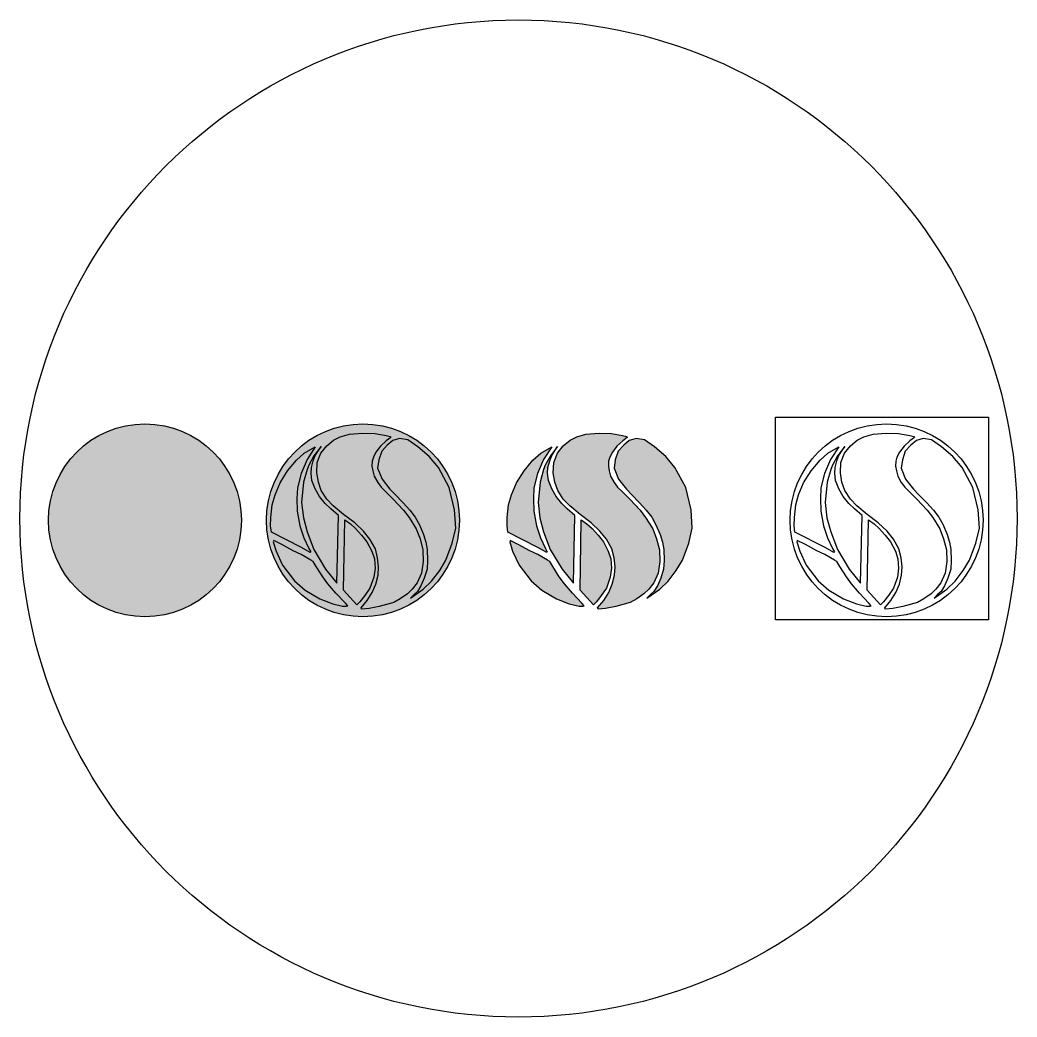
# Paper-space layout 'Layout1' of a CAD drawing. Header units: metres. Extents: x 57.4 to 87.4, y 92.7 to 122.7.
# The model-space entities are those that its viewports show. They can reach past a viewport. Long polylines and large blocks are cut down to what shows.
import ezdxf

# ---------------------------------------------------------------- set-up
doc = ezdxf.new("R2010")
doc.units = ezdxf.units.M
doc.layers.add('AAA-VECTOR', color=255, linetype='Continuous', lineweight=30)

msp = doc.modelspace()

# ---------------------------------------------------------------- hatches: boundary and pattern name
at = {"layer": 'AAA-VECTOR'}
h = msp.add_hatch(color=7, dxfattribs=at)
h.dxf.hatch_style = 1
h.paths.add_polyline_path([(-33817.417543, 17773.72605, 1), (-33817.403286, 17773.72605, 1)])
h = msp.add_hatch(color=255, dxfattribs=at)
h.dxf.hatch_style = 1
h.paths.add_polyline_path([(-33817.401436, 17773.72605, 1), (-33817.387179, 17773.72605, 1)])
at = {"layer": 'AAA-VECTOR', "true_color": 0x45a8ad}
h = msp.add_hatch(color=135, dxfattribs=at)
h.dxf.hatch_style = 1
h.paths.add_polyline_path([(-33817.392072, 17773.727617), (-33817.392588, 17773.728129), (-33817.392964, 17773.728493), (-33817.393216, 17773.728856), (-33817.393479, 17773.729311), (-33817.393585, 17773.729704), (-33817.393649, 17773.73006), (-33817.393628, 17773.730424), (-33817.393539, 17773.730714), (-33817.393355, 17773.731093), (-33817.393013, 17773.731538), (-33817.392588, 17773.731924), (-33817.392248, 17773.732162), (-33817.392284, 17773.732253), (-33817.392598, 17773.73232), (-33817.393419, 17773.732471), (-33817.394338, 17773.732484), (-33817.395303, 17773.732412), (-33817.395986, 17773.732228), (-33817.396478, 17773.731966), (-33817.39698, 17773.731556), (-33817.397406, 17773.731019), (-33817.397684, 17773.730315), (-33817.397723, 17773.729553), (-33817.397603, 17773.728869), (-33817.397388, 17773.728259), (-33817.396982, 17773.72761), (-33817.396505, 17773.727124), (-33817.395732, 17773.726482), (-33817.394918, 17773.725862), (-33817.394272, 17773.725261), (-33817.39379, 17773.724666), (-33817.393389, 17773.723934), (-33817.39322, 17773.723287), (-33817.393151, 17773.722624), (-33817.393191, 17773.722006), (-33817.393362, 17773.721324), (-33817.393618, 17773.720721), (-33817.393995, 17773.720115), (-33817.394442, 17773.719579), (-33817.394404, 17773.719494), (-33817.393851, 17773.719545), (-33817.393109, 17773.719674), (-33817.392032, 17773.719987), (-33817.391554, 17773.72025), (-33817.391017, 17773.720609), (-33817.39066, 17773.72097), (-33817.390298, 17773.721436), (-33817.389973, 17773.722146), (-33817.389851, 17773.723017), (-33817.38988, 17773.723881), (-33817.39009, 17773.724687), (-33817.390374, 17773.725426), (-33817.390893, 17773.726266), (-33817.391305, 17773.726804)])
at = {"layer": 'AAA-VECTOR', "true_color": 0x004e54}
h = msp.add_hatch(color=138, dxfattribs=at)
h.dxf.hatch_style = 1
h.paths.add_polyline_path([(-33817.387927, 17773.72847), (-33817.388725, 17773.729946), (-33817.389404, 17773.730764), (-33817.390242, 17773.731482), (-33817.390981, 17773.732), (-33817.391596, 17773.732089), (-33817.392106, 17773.731956), (-33817.392506, 17773.731595), (-33817.392922, 17773.731156), (-33817.393142, 17773.730513), (-33817.39322, 17773.729916), (-33817.392899, 17773.729093), (-33817.392318, 17773.728347), (-33817.391937, 17773.727966), (-33817.391343, 17773.727349), (-33817.390844, 17773.72681), (-33817.390447, 17773.72628), (-33817.390131, 17773.725717), (-33817.38983, 17773.724997), (-33817.389654, 17773.724436), (-33817.389558, 17773.72389), (-33817.389525, 17773.723074), (-33817.38957, 17773.722446), (-33817.38978, 17773.721765), (-33817.390019, 17773.72122), (-33817.390277, 17773.720793), (-33817.390509, 17773.720585), (-33817.390795, 17773.720304), (-33817.389855, 17773.720952), (-33817.389234, 17773.721564), (-33817.388636, 17773.722338), (-33817.388177, 17773.723113), (-33817.387712, 17773.724373), (-33817.38745, 17773.725477), (-33817.387542, 17773.726836)])
at = {"layer": 'AAA-VECTOR', "true_color": 0x45a8ad}
h = msp.add_hatch(color=135, dxfattribs=at)
h.dxf.hatch_style = 1
h.paths.add_polyline_path([(-33817.374598, 17773.727617), (-33817.375114, 17773.728129), (-33817.37549, 17773.728493), (-33817.375742, 17773.728856), (-33817.376005, 17773.729311), (-33817.376111, 17773.729704), (-33817.376174, 17773.73006), (-33817.376153, 17773.730424), (-33817.376065, 17773.730714), (-33817.375881, 17773.731093), (-33817.375538, 17773.731538), (-33817.375114, 17773.731924), (-33817.374774, 17773.732162), (-33817.37481, 17773.732253), (-33817.375123, 17773.73232), (-33817.375944, 17773.732471), (-33817.376864, 17773.732484), (-33817.377829, 17773.732412), (-33817.378512, 17773.732228), (-33817.379004, 17773.731966), (-33817.379505, 17773.731556), (-33817.379932, 17773.731019), (-33817.38021, 17773.730315), (-33817.380249, 17773.729553), (-33817.380129, 17773.728869), (-33817.379913, 17773.728259), (-33817.379507, 17773.72761), (-33817.37903, 17773.727124), (-33817.378258, 17773.726482), (-33817.377443, 17773.725862), (-33817.376798, 17773.725261), (-33817.376316, 17773.724666), (-33817.375915, 17773.723934), (-33817.375746, 17773.723287), (-33817.375676, 17773.722624), (-33817.375717, 17773.722006), (-33817.375888, 17773.721324), (-33817.376143, 17773.720721), (-33817.376521, 17773.720115), (-33817.376968, 17773.719579), (-33817.37693, 17773.719494), (-33817.376377, 17773.719545), (-33817.375634, 17773.719674), (-33817.374558, 17773.719987), (-33817.374079, 17773.72025), (-33817.373543, 17773.720609), (-33817.373186, 17773.72097), (-33817.372824, 17773.721436), (-33817.372498, 17773.722146), (-33817.372377, 17773.723017), (-33817.372405, 17773.723881), (-33817.372616, 17773.724687), (-33817.372899, 17773.725426), (-33817.373419, 17773.726266), (-33817.373831, 17773.726804)])
at = {"layer": 'AAA-VECTOR', "true_color": 0x004e54}
h = msp.add_hatch(color=138, dxfattribs=at)
h.dxf.hatch_style = 1
h.paths.add_polyline_path([(-33817.370453, 17773.72847), (-33817.371251, 17773.729946), (-33817.37193, 17773.730764), (-33817.372768, 17773.731482), (-33817.373506, 17773.732), (-33817.374121, 17773.732089), (-33817.374632, 17773.731956), (-33817.375032, 17773.731595), (-33817.375448, 17773.731156), (-33817.375668, 17773.730513), (-33817.375746, 17773.729916), (-33817.375424, 17773.729093), (-33817.374843, 17773.728347), (-33817.374463, 17773.727966), (-33817.373869, 17773.727349), (-33817.373369, 17773.72681), (-33817.372973, 17773.72628), (-33817.372656, 17773.725717), (-33817.372356, 17773.724997), (-33817.37218, 17773.724436), (-33817.372083, 17773.72389), (-33817.37205, 17773.723074), (-33817.372096, 17773.722446), (-33817.372305, 17773.721765), (-33817.372545, 17773.72122), (-33817.372803, 17773.720793), (-33817.373034, 17773.720585), (-33817.373321, 17773.720304), (-33817.372381, 17773.720952), (-33817.37176, 17773.721564), (-33817.371162, 17773.722338), (-33817.370703, 17773.723113), (-33817.370238, 17773.724373), (-33817.369975, 17773.725477), (-33817.370068, 17773.726836)])
at = {"layer": 'AAA-VECTOR', "true_color": 0x8dc04e}
h = msp.add_hatch(color=73, dxfattribs=at)
h.dxf.hatch_style = 1
h.paths.add_polyline_path([(-33817.397757, 17773.722644), (-33817.397985, 17773.723002), (-33817.398158, 17773.723113), (-33817.398862, 17773.723526), (-33817.399458, 17773.723803), (-33817.400305, 17773.724264), (-33817.400901, 17773.724555), (-33817.400935, 17773.724473), (-33817.400725, 17773.723776), (-33817.400244, 17773.722734), (-33817.399363, 17773.721576), (-33817.398567, 17773.720884), (-33817.397488, 17773.720245), (-33817.396533, 17773.719878), (-33817.395806, 17773.719718), (-33817.395521, 17773.719696), (-33817.395435, 17773.719722), (-33817.395606, 17773.719938), (-33817.396306, 17773.72067), (-33817.396891, 17773.72136), (-33817.397273, 17773.72187)])
h.paths.add_polyline_path([(-33817.399164, 17773.726731), (-33817.399188, 17773.727653), (-33817.399152, 17773.728453), (-33817.398883, 17773.72952), (-33817.39844, 17773.730556), (-33817.397828, 17773.731474), (-33817.398644, 17773.731024), (-33817.399224, 17773.730486), (-33817.399877, 17773.729715), (-33817.400432, 17773.728816), (-33817.400804, 17773.727936), (-33817.401019, 17773.727191), (-33817.401121, 17773.726258), (-33817.401126, 17773.725631), (-33817.401075, 17773.725166), (-33817.398851, 17773.724035), (-33817.398203, 17773.723667), (-33817.39816, 17773.723723), (-33817.398294, 17773.723958), (-33817.398673, 17773.724756), (-33817.398969, 17773.725647)])
h.paths.add_polyline_path([(-33817.39612, 17773.726419), (-33817.396686, 17773.726888), (-33817.39709, 17773.727291), (-33817.397509, 17773.727805), (-33817.397833, 17773.728373), (-33817.398077, 17773.728993), (-33817.39814, 17773.729539), (-33817.39811, 17773.729958), (-33817.397983, 17773.730446), (-33817.397837, 17773.730828), (-33817.397398, 17773.731495), (-33817.397929, 17773.730809), (-33817.398308, 17773.730123), (-33817.398432, 17773.729797), (-33817.398699, 17773.728859), (-33817.398846, 17773.727376), (-33817.39871, 17773.726246), (-33817.39843, 17773.725199), (-33817.397936, 17773.723901), (-33817.397071, 17773.722444), (-33817.396226, 17773.721404)])
h.paths.add_polyline_path([(-33817.393659, 17773.723777), (-33817.39401, 17773.724461), (-33817.394402, 17773.724962), (-33817.394856, 17773.725439), (-33817.395231, 17773.725785), (-33817.395651, 17773.726078), (-33817.395733, 17773.72088), (-33817.394756, 17773.719796), (-33817.394529, 17773.720033), (-33817.39417, 17773.720492), (-33817.393787, 17773.721027), (-33817.393504, 17773.721856), (-33817.393415, 17773.72251), (-33817.393463, 17773.723196)])
h = msp.add_hatch(color=73, dxfattribs=at)
h.dxf.hatch_style = 1
h.paths.add_polyline_path([(-33817.380282, 17773.722644), (-33817.38051, 17773.723002), (-33817.380683, 17773.723113), (-33817.381388, 17773.723526), (-33817.381984, 17773.723803), (-33817.382831, 17773.724264), (-33817.383427, 17773.724555), (-33817.383461, 17773.724473), (-33817.383251, 17773.723776), (-33817.38277, 17773.722734), (-33817.381889, 17773.721576), (-33817.381093, 17773.720884), (-33817.380013, 17773.720245), (-33817.379059, 17773.719878), (-33817.378332, 17773.719718), (-33817.378047, 17773.719696), (-33817.377961, 17773.719722), (-33817.378132, 17773.719938), (-33817.378832, 17773.72067), (-33817.379416, 17773.72136), (-33817.379799, 17773.72187)])
h.paths.add_polyline_path([(-33817.381689, 17773.726731), (-33817.381713, 17773.727653), (-33817.381678, 17773.728453), (-33817.381409, 17773.72952), (-33817.380966, 17773.730556), (-33817.380354, 17773.731474), (-33817.38117, 17773.731024), (-33817.38175, 17773.730486), (-33817.382403, 17773.729715), (-33817.382958, 17773.728816), (-33817.383329, 17773.727936), (-33817.383544, 17773.727191), (-33817.383647, 17773.726258), (-33817.383651, 17773.725631), (-33817.383601, 17773.725166), (-33817.381377, 17773.724035), (-33817.380729, 17773.723667), (-33817.380686, 17773.723723), (-33817.38082, 17773.723958), (-33817.381199, 17773.724756), (-33817.381495, 17773.725647)])
h.paths.add_polyline_path([(-33817.378645, 17773.726419), (-33817.379211, 17773.726888), (-33817.379616, 17773.727291), (-33817.380035, 17773.727805), (-33817.380359, 17773.728373), (-33817.380603, 17773.728993), (-33817.380666, 17773.729539), (-33817.380635, 17773.729958), (-33817.380509, 17773.730446), (-33817.380362, 17773.730828), (-33817.379923, 17773.731495), (-33817.380454, 17773.730809), (-33817.380833, 17773.730123), (-33817.380958, 17773.729797), (-33817.381225, 17773.728859), (-33817.381372, 17773.727376), (-33817.381236, 17773.726246), (-33817.380956, 17773.725199), (-33817.380462, 17773.723901), (-33817.379597, 17773.722444), (-33817.378752, 17773.721404)])
h.paths.add_polyline_path([(-33817.376185, 17773.723777), (-33817.376536, 17773.724461), (-33817.376927, 17773.724962), (-33817.377382, 17773.725439), (-33817.377756, 17773.725785), (-33817.378177, 17773.726078), (-33817.378259, 17773.72088), (-33817.377281, 17773.719796), (-33817.377054, 17773.720033), (-33817.376696, 17773.720492), (-33817.376313, 17773.721027), (-33817.37603, 17773.721856), (-33817.37594, 17773.72251), (-33817.375989, 17773.723196)])

# ---------------------------------------------------------------- linework, layer by layer
at = {"layer": 'AAA-VECTOR'}
msp.add_lwpolyline([(-33817.363837, 17773.733683), (-33817.348082, 17773.733683), (-33817.348082, 17773.718689), (-33817.363837, 17773.718689)], close=True, dxfattribs=at)
at = {"layer": 'AAA-VECTOR', "flags": 128}
for points in [[(-33817.394404, 17773.719494), (-33817.394442, 17773.719579), (-33817.393995, 17773.720115), (-33817.393618, 17773.720721), (-33817.393362, 17773.721324), (-33817.393191, 17773.722006), (-33817.393151, 17773.722624), (-33817.39322, 17773.723287), (-33817.393389, 17773.723934), (-33817.39379, 17773.724666), (-33817.394272, 17773.725261), (-33817.394918, 17773.725862), (-33817.395732, 17773.726482), (-33817.396505, 17773.727124), (-33817.396982, 17773.72761), (-33817.397388, 17773.728259), (-33817.397603, 17773.728869), (-33817.397723, 17773.729553), (-33817.397684, 17773.730315), (-33817.397406, 17773.731019), (-33817.39698, 17773.731556), (-33817.396478, 17773.731966), (-33817.395986, 17773.732228), (-33817.395303, 17773.732412), (-33817.394338, 17773.732484), (-33817.393419, 17773.732471), (-33817.392598, 17773.73232), (-33817.392284, 17773.732253), (-33817.392248, 17773.732162), (-33817.392588, 17773.731924), (-33817.393013, 17773.731538), (-33817.393355, 17773.731093), (-33817.393539, 17773.730714), (-33817.393628, 17773.730424), (-33817.393649, 17773.73006), (-33817.393585, 17773.729704), (-33817.393479, 17773.729311), (-33817.393216, 17773.728856), (-33817.392964, 17773.728493), (-33817.392588, 17773.728129), (-33817.392072, 17773.727617), (-33817.391305, 17773.726804), (-33817.390893, 17773.726266), (-33817.390374, 17773.725426), (-33817.39009, 17773.724687), (-33817.38988, 17773.723881), (-33817.389851, 17773.723017), (-33817.389973, 17773.722146), (-33817.390298, 17773.721436), (-33817.39066, 17773.72097), (-33817.391017, 17773.720609), (-33817.391554, 17773.72025), (-33817.392032, 17773.719987), (-33817.393109, 17773.719674), (-33817.393851, 17773.719545)], [(-33817.390795, 17773.720304), (-33817.389855, 17773.720952), (-33817.389234, 17773.721564), (-33817.388636, 17773.722338), (-33817.388177, 17773.723113), (-33817.387712, 17773.724373), (-33817.38745, 17773.725477), (-33817.387542, 17773.726836), (-33817.387927, 17773.72847), (-33817.388725, 17773.729946), (-33817.389404, 17773.730764), (-33817.390242, 17773.731482), (-33817.390981, 17773.732), (-33817.391596, 17773.732089), (-33817.392106, 17773.731956), (-33817.392506, 17773.731595), (-33817.392922, 17773.731156), (-33817.393142, 17773.730513), (-33817.39322, 17773.729916), (-33817.392899, 17773.729093), (-33817.392318, 17773.728347), (-33817.391937, 17773.727966), (-33817.391343, 17773.727349), (-33817.390844, 17773.72681), (-33817.390447, 17773.72628), (-33817.390131, 17773.725717), (-33817.38983, 17773.724997), (-33817.389654, 17773.724436), (-33817.389558, 17773.72389), (-33817.389525, 17773.723074), (-33817.38957, 17773.722446), (-33817.38978, 17773.721765), (-33817.390019, 17773.72122), (-33817.390277, 17773.720793), (-33817.390509, 17773.720585)], [(-33817.37693, 17773.719494), (-33817.376968, 17773.719579), (-33817.376521, 17773.720115), (-33817.376143, 17773.720721), (-33817.375888, 17773.721324), (-33817.375717, 17773.722006), (-33817.375676, 17773.722624), (-33817.375746, 17773.723287), (-33817.375915, 17773.723934), (-33817.376316, 17773.724666), (-33817.376798, 17773.725261), (-33817.377443, 17773.725862), (-33817.378258, 17773.726482), (-33817.37903, 17773.727124), (-33817.379507, 17773.72761), (-33817.379913, 17773.728259), (-33817.380129, 17773.728869), (-33817.380249, 17773.729553), (-33817.38021, 17773.730315), (-33817.379932, 17773.731019), (-33817.379505, 17773.731556), (-33817.379004, 17773.731966), (-33817.378512, 17773.732228), (-33817.377829, 17773.732412), (-33817.376864, 17773.732484), (-33817.375944, 17773.732471), (-33817.375123, 17773.73232), (-33817.37481, 17773.732253), (-33817.374774, 17773.732162), (-33817.375114, 17773.731924), (-33817.375538, 17773.731538), (-33817.375881, 17773.731093), (-33817.376065, 17773.730714), (-33817.376153, 17773.730424), (-33817.376174, 17773.73006), (-33817.376111, 17773.729704), (-33817.376005, 17773.729311), (-33817.375742, 17773.728856), (-33817.37549, 17773.728493), (-33817.375114, 17773.728129), (-33817.374598, 17773.727617), (-33817.373831, 17773.726804), (-33817.373419, 17773.726266), (-33817.372899, 17773.725426), (-33817.372616, 17773.724687), (-33817.372405, 17773.723881), (-33817.372377, 17773.723017), (-33817.372498, 17773.722146), (-33817.372824, 17773.721436), (-33817.373186, 17773.72097), (-33817.373543, 17773.720609), (-33817.374079, 17773.72025), (-33817.374558, 17773.719987), (-33817.375634, 17773.719674), (-33817.376377, 17773.719545)], [(-33817.373321, 17773.720304), (-33817.372381, 17773.720952), (-33817.37176, 17773.721564), (-33817.371162, 17773.722338), (-33817.370703, 17773.723113), (-33817.370238, 17773.724373), (-33817.369975, 17773.725477), (-33817.370068, 17773.726836), (-33817.370453, 17773.72847), (-33817.371251, 17773.729946), (-33817.37193, 17773.730764), (-33817.372768, 17773.731482), (-33817.373506, 17773.732), (-33817.374121, 17773.732089), (-33817.374632, 17773.731956), (-33817.375032, 17773.731595), (-33817.375448, 17773.731156), (-33817.375668, 17773.730513), (-33817.375746, 17773.729916), (-33817.375424, 17773.729093), (-33817.374843, 17773.728347), (-33817.374463, 17773.727966), (-33817.373869, 17773.727349), (-33817.373369, 17773.72681), (-33817.372973, 17773.72628), (-33817.372656, 17773.725717), (-33817.372356, 17773.724997), (-33817.37218, 17773.724436), (-33817.372083, 17773.72389), (-33817.37205, 17773.723074), (-33817.372096, 17773.722446), (-33817.372305, 17773.721765), (-33817.372545, 17773.72122), (-33817.372803, 17773.720793), (-33817.373034, 17773.720585)], [(-33817.355716, 17773.719494), (-33817.355754, 17773.719579), (-33817.355307, 17773.720115), (-33817.35493, 17773.720721), (-33817.354674, 17773.721324), (-33817.354504, 17773.722006), (-33817.354463, 17773.722624), (-33817.354532, 17773.723287), (-33817.354701, 17773.723934), (-33817.355102, 17773.724666), (-33817.355584, 17773.725261), (-33817.35623, 17773.725862), (-33817.357044, 17773.726482), (-33817.357817, 17773.727124), (-33817.358294, 17773.72761), (-33817.3587, 17773.728259), (-33817.358916, 17773.728869), (-33817.359035, 17773.729553), (-33817.358996, 17773.730315), (-33817.358718, 17773.731019), (-33817.358292, 17773.731556), (-33817.357791, 17773.731966), (-33817.357298, 17773.732228), (-33817.356615, 17773.732412), (-33817.35565, 17773.732484), (-33817.354731, 17773.732471), (-33817.35391, 17773.73232), (-33817.353596, 17773.732253), (-33817.35356, 17773.732162), (-33817.3539, 17773.731924), (-33817.354325, 17773.731538), (-33817.354667, 17773.731093), (-33817.354851, 17773.730714), (-33817.35494, 17773.730424), (-33817.354961, 17773.73006), (-33817.354897, 17773.729704), (-33817.354791, 17773.729311), (-33817.354529, 17773.728856), (-33817.354276, 17773.728493), (-33817.3539, 17773.728129), (-33817.353385, 17773.727617), (-33817.352618, 17773.726804), (-33817.352205, 17773.726266), (-33817.351686, 17773.725426), (-33817.351403, 17773.724687), (-33817.351192, 17773.723881), (-33817.351163, 17773.723017), (-33817.351285, 17773.722146), (-33817.35161, 17773.721436), (-33817.351972, 17773.72097), (-33817.352329, 17773.720609), (-33817.352866, 17773.72025), (-33817.353344, 17773.719987), (-33817.354421, 17773.719674), (-33817.355163, 17773.719545)], [(-33817.352107, 17773.720304), (-33817.351167, 17773.720952), (-33817.350546, 17773.721564), (-33817.349948, 17773.722338), (-33817.349489, 17773.723113), (-33817.349025, 17773.724373), (-33817.348762, 17773.725477), (-33817.348855, 17773.726836), (-33817.349239, 17773.72847), (-33817.350037, 17773.729946), (-33817.350716, 17773.730764), (-33817.351554, 17773.731482), (-33817.352293, 17773.732), (-33817.352908, 17773.732089), (-33817.353418, 17773.731956), (-33817.353818, 17773.731595), (-33817.354234, 17773.731156), (-33817.354454, 17773.730513), (-33817.354533, 17773.729916), (-33817.354211, 17773.729093), (-33817.35363, 17773.728347), (-33817.353249, 17773.727966), (-33817.352655, 17773.727349), (-33817.352156, 17773.72681), (-33817.35176, 17773.72628), (-33817.351443, 17773.725717), (-33817.351142, 17773.724997), (-33817.350966, 17773.724436), (-33817.35087, 17773.72389), (-33817.350837, 17773.723074), (-33817.350882, 17773.722446), (-33817.351092, 17773.721765), (-33817.351331, 17773.72122), (-33817.35159, 17773.720793), (-33817.351821, 17773.720585)], [(-33817.398203, 17773.723667), (-33817.398851, 17773.724035), (-33817.401075, 17773.725166), (-33817.401126, 17773.725631), (-33817.401121, 17773.726258), (-33817.401019, 17773.727191), (-33817.400804, 17773.727936), (-33817.400432, 17773.728816), (-33817.399877, 17773.729715), (-33817.399224, 17773.730486), (-33817.398644, 17773.731024), (-33817.397828, 17773.731474), (-33817.39844, 17773.730556), (-33817.398883, 17773.72952), (-33817.399152, 17773.728453), (-33817.399188, 17773.727653), (-33817.399164, 17773.726731), (-33817.398969, 17773.725647), (-33817.398673, 17773.724756), (-33817.398294, 17773.723958), (-33817.39816, 17773.723723)], [(-33817.397398, 17773.731495), (-33817.397929, 17773.730809), (-33817.398308, 17773.730123), (-33817.398432, 17773.729797), (-33817.398699, 17773.728859), (-33817.398846, 17773.727376), (-33817.39871, 17773.726246), (-33817.39843, 17773.725199), (-33817.397936, 17773.723901), (-33817.397071, 17773.722444), (-33817.396226, 17773.721404), (-33817.39612, 17773.726419), (-33817.396686, 17773.726888), (-33817.39709, 17773.727291), (-33817.397509, 17773.727805), (-33817.397833, 17773.728373), (-33817.398077, 17773.728993), (-33817.39814, 17773.729539), (-33817.39811, 17773.729958), (-33817.397983, 17773.730446), (-33817.397837, 17773.730828)], [(-33817.380729, 17773.723667), (-33817.381377, 17773.724035), (-33817.383601, 17773.725166), (-33817.383651, 17773.725631), (-33817.383647, 17773.726258), (-33817.383544, 17773.727191), (-33817.383329, 17773.727936), (-33817.382958, 17773.728816), (-33817.382403, 17773.729715), (-33817.38175, 17773.730486), (-33817.38117, 17773.731024), (-33817.380354, 17773.731474), (-33817.380966, 17773.730556), (-33817.381409, 17773.72952), (-33817.381678, 17773.728453), (-33817.381713, 17773.727653), (-33817.381689, 17773.726731), (-33817.381495, 17773.725647), (-33817.381199, 17773.724756), (-33817.38082, 17773.723958), (-33817.380686, 17773.723723)], [(-33817.379923, 17773.731495), (-33817.380454, 17773.730809), (-33817.380833, 17773.730123), (-33817.380958, 17773.729797), (-33817.381225, 17773.728859), (-33817.381372, 17773.727376), (-33817.381236, 17773.726246), (-33817.380956, 17773.725199), (-33817.380462, 17773.723901), (-33817.379597, 17773.722444), (-33817.378752, 17773.721404), (-33817.378645, 17773.726419), (-33817.379211, 17773.726888), (-33817.379616, 17773.727291), (-33817.380035, 17773.727805), (-33817.380359, 17773.728373), (-33817.380603, 17773.728993), (-33817.380666, 17773.729539), (-33817.380635, 17773.729958), (-33817.380509, 17773.730446), (-33817.380362, 17773.730828)], [(-33817.359516, 17773.723667), (-33817.360164, 17773.724035), (-33817.362387, 17773.725166), (-33817.362438, 17773.725631), (-33817.362433, 17773.726258), (-33817.362331, 17773.727191), (-33817.362116, 17773.727936), (-33817.361745, 17773.728816), (-33817.36119, 17773.729715), (-33817.360536, 17773.730486), (-33817.359957, 17773.731024), (-33817.35914, 17773.731474), (-33817.359752, 17773.730556), (-33817.360195, 17773.72952), (-33817.360464, 17773.728453), (-33817.3605, 17773.727653), (-33817.360476, 17773.726731), (-33817.360281, 17773.725647), (-33817.359985, 17773.724756), (-33817.359606, 17773.723958), (-33817.359473, 17773.723723)], [(-33817.35871, 17773.731495), (-33817.359241, 17773.730809), (-33817.35962, 17773.730123), (-33817.359744, 17773.729797), (-33817.360011, 17773.728859), (-33817.360158, 17773.727376), (-33817.360022, 17773.726246), (-33817.359742, 17773.725199), (-33817.359248, 17773.723901), (-33817.358383, 17773.722444), (-33817.357538, 17773.721404), (-33817.357432, 17773.726419), (-33817.357998, 17773.726888), (-33817.358402, 17773.727291), (-33817.358821, 17773.727805), (-33817.359145, 17773.728373), (-33817.359389, 17773.728993), (-33817.359452, 17773.729539), (-33817.359422, 17773.729958), (-33817.359295, 17773.730446), (-33817.359149, 17773.730828)], [(-33817.394756, 17773.719796), (-33817.395733, 17773.72088), (-33817.395651, 17773.726078), (-33817.395231, 17773.725785), (-33817.394856, 17773.725439), (-33817.394402, 17773.724962), (-33817.39401, 17773.724461), (-33817.393659, 17773.723777), (-33817.393463, 17773.723196), (-33817.393415, 17773.72251), (-33817.393504, 17773.721856), (-33817.393787, 17773.721027), (-33817.39417, 17773.720492), (-33817.394529, 17773.720033)], [(-33817.377281, 17773.719796), (-33817.378259, 17773.72088), (-33817.378177, 17773.726078), (-33817.377756, 17773.725785), (-33817.377382, 17773.725439), (-33817.376927, 17773.724962), (-33817.376536, 17773.724461), (-33817.376185, 17773.723777), (-33817.375989, 17773.723196), (-33817.37594, 17773.72251), (-33817.37603, 17773.721856), (-33817.376313, 17773.721027), (-33817.376696, 17773.720492), (-33817.377054, 17773.720033)], [(-33817.356068, 17773.719796), (-33817.357045, 17773.72088), (-33817.356963, 17773.726078), (-33817.356543, 17773.725785), (-33817.356169, 17773.725439), (-33817.355714, 17773.724962), (-33817.355322, 17773.724461), (-33817.354971, 17773.723777), (-33817.354775, 17773.723196), (-33817.354727, 17773.72251), (-33817.354816, 17773.721856), (-33817.355099, 17773.721027), (-33817.355482, 17773.720492), (-33817.355841, 17773.720033)], [(-33817.395435, 17773.719722), (-33817.395606, 17773.719938), (-33817.396306, 17773.72067), (-33817.396891, 17773.72136), (-33817.397273, 17773.72187), (-33817.397757, 17773.722644), (-33817.397985, 17773.723002), (-33817.398158, 17773.723113), (-33817.398862, 17773.723526), (-33817.399458, 17773.723803), (-33817.400305, 17773.724264), (-33817.400901, 17773.724555), (-33817.400935, 17773.724473), (-33817.400725, 17773.723776), (-33817.400244, 17773.722734), (-33817.399363, 17773.721576), (-33817.398567, 17773.720884), (-33817.397488, 17773.720245), (-33817.396533, 17773.719878), (-33817.395806, 17773.719718), (-33817.395521, 17773.719696)], [(-33817.377961, 17773.719722), (-33817.378132, 17773.719938), (-33817.378832, 17773.72067), (-33817.379416, 17773.72136), (-33817.379799, 17773.72187), (-33817.380282, 17773.722644), (-33817.38051, 17773.723002), (-33817.380683, 17773.723113), (-33817.381388, 17773.723526), (-33817.381984, 17773.723803), (-33817.382831, 17773.724264), (-33817.383427, 17773.724555), (-33817.383461, 17773.724473), (-33817.383251, 17773.723776), (-33817.38277, 17773.722734), (-33817.381889, 17773.721576), (-33817.381093, 17773.720884), (-33817.380013, 17773.720245), (-33817.379059, 17773.719878), (-33817.378332, 17773.719718), (-33817.378047, 17773.719696)], [(-33817.356747, 17773.719722), (-33817.356918, 17773.719938), (-33817.357618, 17773.72067), (-33817.358203, 17773.72136), (-33817.358586, 17773.72187), (-33817.359069, 17773.722644), (-33817.359297, 17773.723002), (-33817.35947, 17773.723113), (-33817.360174, 17773.723526), (-33817.36077, 17773.723803), (-33817.361617, 17773.724264), (-33817.362213, 17773.724555), (-33817.362247, 17773.724473), (-33817.362037, 17773.723776), (-33817.361556, 17773.722734), (-33817.360675, 17773.721576), (-33817.359879, 17773.720884), (-33817.3588, 17773.720245), (-33817.357846, 17773.719878), (-33817.357118, 17773.719718), (-33817.356833, 17773.719696)]]:
    msp.add_lwpolyline(points, close=True, dxfattribs=at)
at = {"layer": 'AAA-VECTOR'}
for centre in [(-33817.410414, 17773.72605), (-33817.394307, 17773.72605), (-33817.35562, 17773.72605)]:
    msp.add_circle(centre, 0.007129, dxfattribs=at)

psp = doc.layouts.get("Layout1")

# ---------------------------------------------------------------- linework, layer by layer
at = {"layer": 'AAA-VECTOR'}
psp.add_circle((72.386, 107.731), 15, dxfattribs=at)

# ---------------------------------------------------------------- viewports
at = {"layer": 'AAA-VECTOR', "view_target_point": (370776.426763, 310629.56983)}
vp = psp.add_viewport(center=(72.386, 107.731), size=(30, 30), view_center_point=(-404593.809576, -292855.843644), view_height=0.0736711, dxfattribs=at)
vp.dxf.flags = 0x10000  # cut along an outline
vp.dxf.clipping_boundary_handle = psp.add_lwpolyline([(57.386, 107.731, 1), (87.386, 107.731, 1)], format="xyb", close=True, dxfattribs={"invisible": 1}).dxf.handle

doc.saveas('drawing.dxf')
